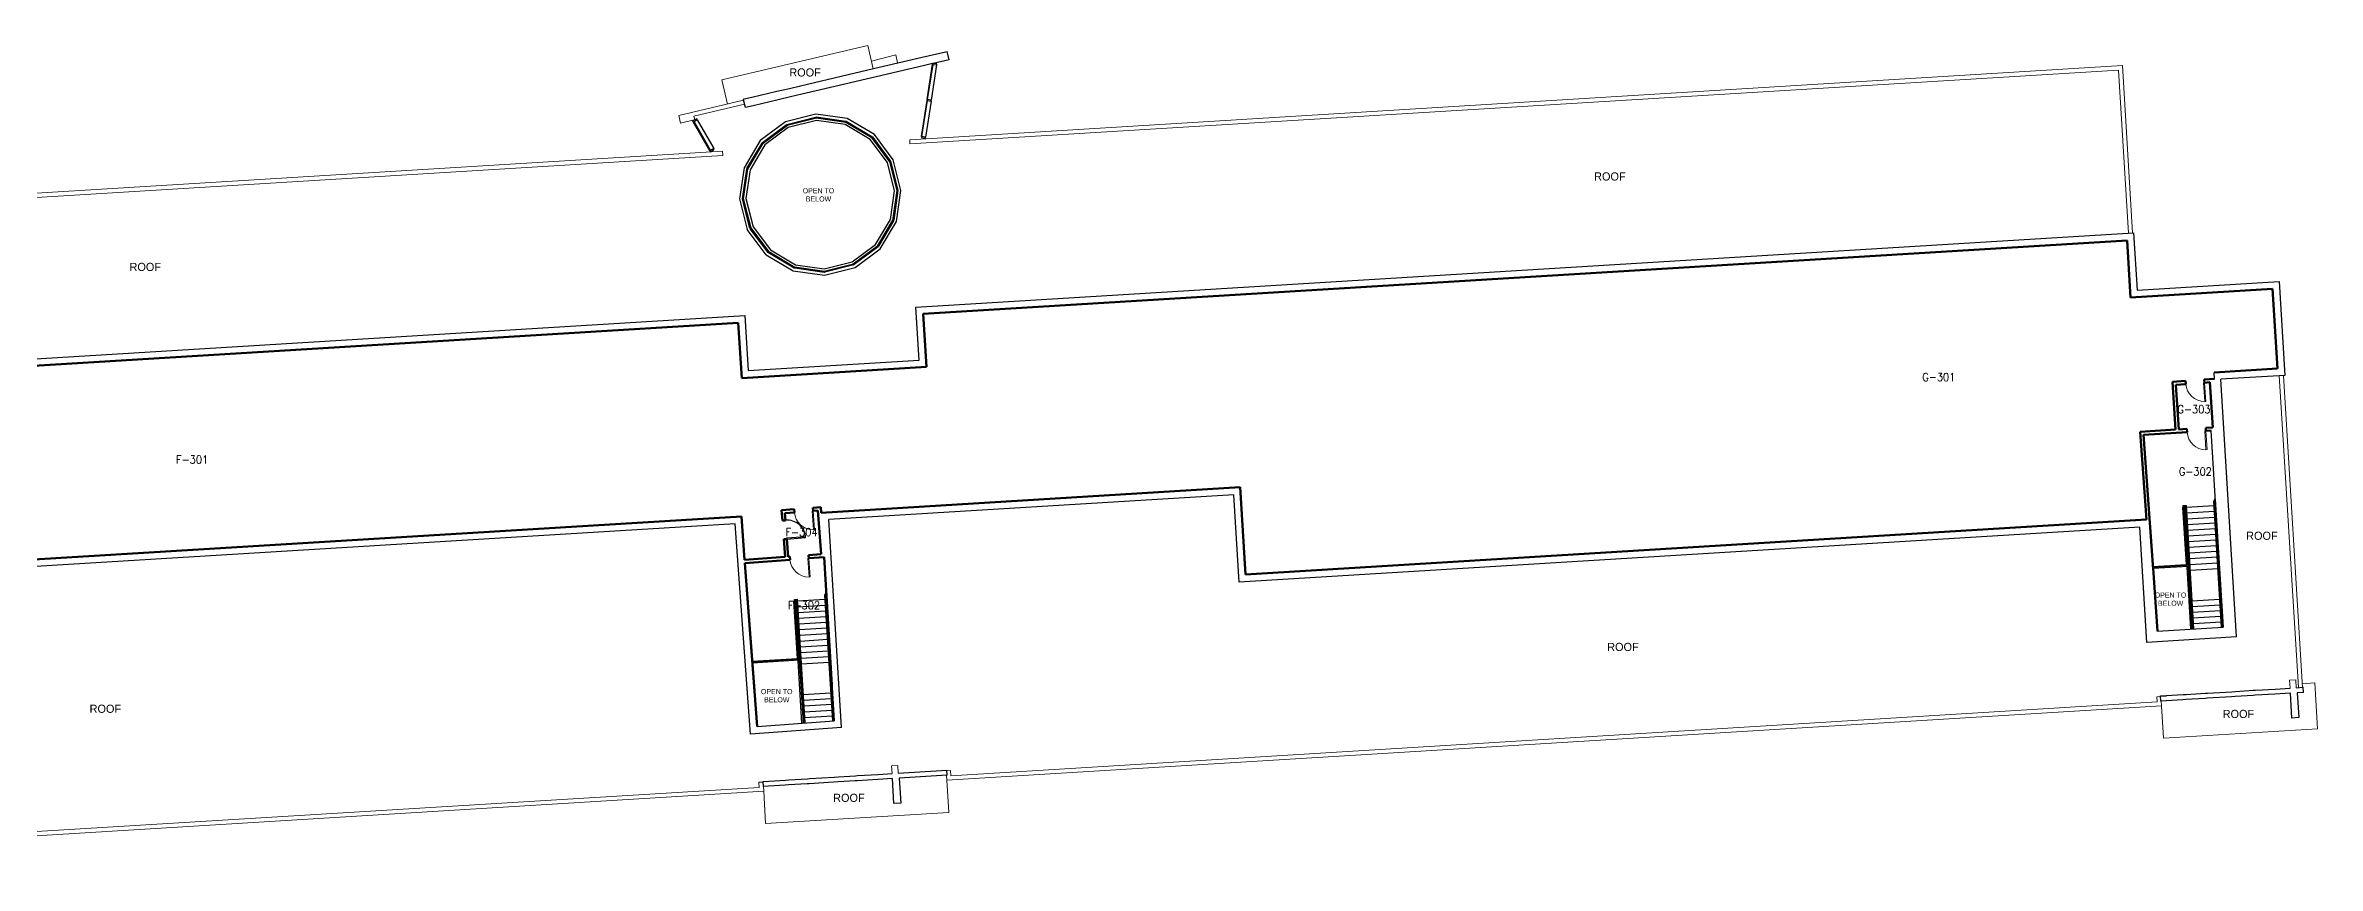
# Model space of a CAD drawing. Header units: inches. Extents: x -7608 to 7446, y -4099 to 4181.
# Drawn here: x 3086 to 7446, y 2466 to 4041 of the extents above; entities that cross this region are included whole.
import ezdxf
from ezdxf.enums import TextEntityAlignment as Align

# ---------------------------------------------------------------- set-up
doc = ezdxf.new("R2010")
doc.units = ezdxf.units.IN
doc.header["$MEASUREMENT"] = 0
for name, color, linetype in [('A-DOOR', 5, 'Continuous'), ('A-FLOR-STRS', 4, 'Continuous'), ('A-GLAZ', 1, 'Continuous'), ('A-GLAZ-DETL', 5, 'Continuous'), ('A-ROOF', 5, 'Continuous'), ('A-TEXT', 3, 'Continuous'), ('A-WALL', 7, 'Continuous'), ('A-WALL-SILL', 3, 'Continuous'), ('SP-RMNO', 7, 'Continuous'), ('SP-ROOM', 7, 'Continuous')]:
    doc.layers.add(name, color=color, linetype=linetype)
doc.styles.add('RomanS', font='romans.shx')

# ---------------------------------------------------------------- blocks, each defined once
blk = doc.blocks.new('FMGRM1')
at = {"style": 'RomanS', "width": 0.9}
for tag, p in [('DATA1', (0, -0.284)), ('DATA2', (0, -0.443)), ('DATA3', (0, -0.602)), ('DATA4', (0, -0.762)), ('DATA5', (0, -0.921))]:
    blk.add_attdef(tag, text='', height=0.117, dxfattribs=at).set_placement(p, align=Align.CENTER)
at = {"layer": 'SP-RMNO', "style": 'RomanS', "width": 0.9}
blk.add_attdef('RMNUMB', text='', height=0.16, dxfattribs=at).set_placement((0, 0), align=Align.MIDDLE)

msp = doc.modelspace()

# ---------------------------------------------------------------- linework, layer by layer
at = {"layer": 'A-DOOR', "lineweight": 20}
for p, q in [((7229.3, 3393.2), (7227.3, 3393)), ((7227.3, 3393), (7229.9, 3357.1)), ((7229.3, 3393.2), (7231.9, 3357.2)), ((7231.9, 3357.2), (7229.9, 3357.1)), ((7231.9, 3300.5), (7229.9, 3300.4)), ((7229.9, 3300.4), (7232.1, 3264.5)), ((7231.9, 3300.5), (7234.1, 3264.6)), ((7234.1, 3264.6), (7232.1, 3264.5)), ((4559, 3146.8), (4557, 3146.6)), ((4557, 3146.6), (4559.7, 3110.7)), ((4559, 3146.8), (4561.7, 3110.9)), ((4561.7, 3110.9), (4559.7, 3110.7)), ((4550.5, 3055.9), (4548.5, 3055.8)), ((4548.5, 3055.8), (4551.1, 3019.8)), ((4550.5, 3055.9), (4553.1, 3020)), ((4553.1, 3020), (4551.1, 3019.8))]:
    msp.add_line(p, q, dxfattribs=at)
at = {"layer": 'A-DOOR'}
for p, q in [((4508.4, 3094.9), (4544.3, 3097.6)), ((4544.5, 3095.6), (4544.3, 3097.6)), ((4508.6, 3092.9), (4508.4, 3094.9)), ((4508.6, 3092.9), (4544.5, 3095.6))]:
    msp.add_line(p, q, dxfattribs=at)
at = {"layer": 'A-DOOR', "lineweight": 9}
for centre, start, end in [((7229.3, 3393.2), 184.0968, 270.918), ((7231.9, 3300.5), 183.5, 270.3211), ((4559, 3146.8), 184.2517, 271.0728), ((4550.5, 3055.9), 184.2517, 271.0728)]:
    msp.add_arc(centre, 36.1, start, end, dxfattribs=at)
at = {"layer": 'A-DOOR'}
msp.add_arc((4509.5, 3094), 35, 2.6151, 95.8883, dxfattribs=at)
at = {"layer": 'A-FLOR-STRS', "linetype": 'Continuous'}
for p, q in [((7188.8, 3153.6), (7187.8, 3153.6)), ((7188.6, 3157.1), (7194.6, 3157.5)), ((7195.6, 3042.8), (7188.6, 3157.1)), ((7197.7, 3041), (7190.6, 3157.2)), ((7190.7, 3155.2), (7192.7, 3155.4)), ((7190.8, 3153.7), (7192.8, 3153.9)), ((7191.4, 3142.8), (7193.4, 3142.9)), ((7207.1, 2920.3), (7192.7, 3155.4)), ((7209.1, 2920.4), (7194.6, 3157.5)), ((7194.8, 3154), (7247.2, 3157.2)), ((7195.4, 3143), (7247.8, 3146.2)), ((7246.7, 3165.2), (7261.5, 2923.6)), ((7248.7, 3165.3), (7263.5, 2923.8)), ((7192.1, 3131.8), (7194.1, 3131.9)), ((7192.8, 3120.8), (7194.8, 3120.9)), ((7193.5, 3109.8), (7195.5, 3109.9)), ((7194.1, 3098.8), (7196.1, 3099)), ((7196.1, 3132), (7248.5, 3135.2)), ((7196.8, 3121), (7249.2, 3124.3)), ((7197.5, 3110.1), (7249.9, 3113.3)), ((7198.1, 3099.1), (7250.5, 3102.3)), ((7194.8, 3087.9), (7196.8, 3088)), ((7195.5, 3076.9), (7197.5, 3077)), ((7196.2, 3065.9), (7198.2, 3066)), ((7196.8, 3054.9), (7198.8, 3055)), ((7198.8, 3088.1), (7251.2, 3091.3)), ((7199.5, 3077.1), (7251.9, 3080.3)), ((7200.2, 3066.1), (7252.6, 3069.4)), ((7200.8, 3055.2), (7253.2, 3058.4)), ((7130.4, 3038.8), (7195.6, 3042.8)), ((7130.5, 3036.8), (7197.7, 3041)), ((7203.1, 2920.1), (7195.8, 3038.8)), ((7197.5, 3043.9), (7199.5, 3044.1)), ((7197.8, 3039), (7205.1, 2920.2)), ((7201.5, 3044.2), (7253.9, 3047.4)), ((7202.2, 3033.2), (7254.6, 3036.4)), ((4523.1, 2973.5), (4522.1, 2973.5)), ((4522.9, 2977), (4528.9, 2977.4)), ((4529.9, 2862.7), (4522.9, 2977)), ((4532, 2860.9), (4524.9, 2977.1)), ((4525, 2975.1), (4527, 2975.3)), ((4525.1, 2973.6), (4527.1, 2973.8)), ((4541.5, 2739.5), (4527, 2975.3)), ((4543.5, 2739.6), (4528.9, 2977.4)), ((4529.1, 2973.9), (4581.5, 2977.1)), ((4529.8, 2962.9), (4582.2, 2966.1)), ((4581, 2985.1), (4595.9, 2743.5)), ((4583, 2985.2), (4597.8, 2743.7)), ((7205.8, 2974.3), (7258.2, 2977.5)), ((7206.5, 2963.3), (7258.9, 2966.6)), ((4525.8, 2962.7), (4527.8, 2962.8)), ((4526.5, 2951.7), (4528.5, 2951.8)), ((4527.1, 2940.7), (4529.1, 2940.8)), ((4527.8, 2929.7), (4529.8, 2929.9)), ((4530.5, 2951.9), (4582.9, 2955.2)), ((4531.1, 2941), (4583.5, 2944.2)), ((4531.8, 2930), (4584.2, 2933.2)), ((4532.5, 2919), (4584.9, 2922.2)), ((7207.1, 2952.4), (7259.5, 2955.6)), ((7207.8, 2941.4), (7260.2, 2944.6)), ((7208.5, 2930.4), (7260.9, 2933.6)), ((7262.2, 2944.7), (7263.7, 2944.8)), ((7262.9, 2933.7), (7264.4, 2933.8)), ((4528.5, 2918.8), (4530.5, 2918.9)), ((4529.2, 2907.8), (4531.2, 2907.9)), ((4529.8, 2896.8), (4531.8, 2896.9)), ((4530.5, 2885.8), (4532.5, 2885.9)), ((4533.2, 2908), (4585.6, 2911.2)), ((4533.8, 2897), (4586.2, 2900.3)), ((4534.5, 2886.1), (4586.9, 2889.3)), ((4535.2, 2875.1), (4587.6, 2878.3)), ((4442, 2857.3), (4529.9, 2862.7)), ((4442.2, 2855.3), (4532, 2860.9)), ((4537.5, 2739.2), (4530.2, 2858.7)), ((4531.2, 2874.8), (4533.2, 2875)), ((4531.9, 2863.9), (4533.9, 2864)), ((4532.2, 2858.9), (4539.5, 2739.3)), ((4535.9, 2864.1), (4588.3, 2867.3)), ((4536.5, 2853.1), (4588.9, 2856.3)), ((4540.1, 2794.2), (4592.5, 2797.4)), ((4540.8, 2783.3), (4593.2, 2786.5)), ((4541.5, 2772.3), (4593.9, 2775.5)), ((4542.2, 2761.3), (4594.6, 2764.5)), ((4542.8, 2750.3), (4595.2, 2753.5)), ((4597.2, 2753.7), (4598.7, 2753.7))]:
    msp.add_line(p, q, dxfattribs=at)
at = {"layer": 'A-FLOR-STRS'}
for p, q in [((7250, 3168.9), (7265, 2923.9)), ((4584.4, 2988.8), (4599.3, 2743.8))]:
    msp.add_line(p, q, dxfattribs=at)
at = {"layer": 'A-FLOR-STRS', "linetype": 'Continuous'}
for centre, radius, start, end in [((7250.2, 3165.4), 3.5, 92.7826, 183.5117), ((7250.2, 3165.4), 1.5, 93.0396, 183.5128), ((7196.8, 3038.9), 1, 3.5108, 183.5108), ((4584.5, 2985.3), 3.5, 92.7826, 183.5117), ((4584.5, 2985.3), 1.5, 93.0396, 183.5128), ((4531.2, 2858.8), 1, 3.5108, 183.5108)]:
    msp.add_arc(centre, radius, start, end, dxfattribs=at)
at = {"layer": 'A-GLAZ'}
for p, q in [((4778.7, 3937.1), (4789, 4004.5)), ((4767.8, 3865.9), (4778.4, 3935.1)), ((4362, 3839.5), (4330.3, 3894.8)), ((4462.2, 3853.6), (4507.9, 3887.8)), ((4508.6, 3888.3), (4563.9, 3902.4)), ((4564.8, 3902.6), (4621.2, 3894.4)), ((4622.1, 3894.3), (4671.1, 3865.1)), ((4432.6, 3803.9), (4461.7, 3852.9)), ((4671.9, 3864.6), (4706, 3818.9)), ((4424.3, 3746.5), (4432.5, 3803)), ((4706.6, 3818.2), (4720.6, 3762.9)), ((4720.8, 3762.1), (4712.7, 3705.6)), ((4438.5, 3690.4), (4424.5, 3745.6)), ((4473.2, 3643.9), (4439.1, 3689.6)), ((4712.5, 3704.7), (4683.4, 3655.7)), ((4523, 3614.3), (4474, 3643.5)), ((4636.5, 3620.3), (4581.2, 3606.2)), ((4682.9, 3654.9), (4637.2, 3620.8)), ((4580.3, 3606), (4523.9, 3614.2))]:
    msp.add_line(p, q, dxfattribs=at)
at = {"layer": 'A-GLAZ', "lineweight": 13}
for p, q in [((4508.9, 3888.2), (4462.3, 3853.4)), ((4564.9, 3902.4), (4508.6, 3888)), ((4622.2, 3894), (4564.7, 3902.3)), ((4671.9, 3864.4), (4621.9, 3894.1)), ((4462.5, 3853.6), (4432.7, 3803.6)), ((4706.4, 3818), (4671.7, 3864.6)), ((4432.8, 3803.9), (4424.5, 3746.4)), ((4720.6, 3761.9), (4706.3, 3818.2)), ((4712.3, 3704.7), (4720.6, 3762.2)), ((4424.5, 3746.7), (4438.8, 3690.3)), ((4438.7, 3690.6), (4473.5, 3644)), ((4682.6, 3655), (4712.4, 3704.9)), ((4473.2, 3644.2), (4523.2, 3614.5)), ((4580.2, 3606.2), (4636.5, 3620.5)), ((4636.3, 3620.4), (4682.8, 3655.2)), ((4522.9, 3614.6), (4580.5, 3606.2))]:
    msp.add_line(p, q, dxfattribs=at)
at = {"layer": 'A-GLAZ-DETL'}
for p, q in [((4788.4, 4006.6), (4788.1, 4004.7)), ((4788.1, 4004.7), (4789, 4004.5)), ((4789.3, 4006.5), (4788.4, 4006.6)), ((4789, 4004.5), (4795.9, 4003.5)), ((4789, 4004.5), (4795.9, 4003.5)), ((4796.2, 4005.5), (4789.3, 4006.5)), ((4795.9, 4003.5), (4796.2, 4005.5)), ((4777.5, 3935.3), (4778.4, 3935.1)), ((4778.7, 3937.1), (4777.8, 3937.2)), ((4778.4, 3935.1), (4785.3, 3934.1)), ((4785.6, 3936), (4778.7, 3937.1)), ((4329.3, 3896.6), (4327.7, 3895.6)), ((4328.7, 3893.9), (4327.7, 3895.6)), ((4328.7, 3893.9), (4330.3, 3894.8)), ((4328.7, 3893.9), (4330.3, 3894.8)), ((4335.4, 3900), (4329.3, 3896.6)), ((4330.3, 3894.8), (4336.4, 3898.3)), ((4330.3, 3894.8), (4336.4, 3898.3)), ((4336.4, 3898.3), (4335.4, 3900)), ((4508.4, 3888.8), (4508.3, 3889.3)), ((4564.8, 3903.1), (4564.8, 3903.6)), ((4622.3, 3894.7), (4622.6, 3895.2)), ((4362, 3839.5), (4360.4, 3838.6)), ((4368.1, 3843), (4362, 3839.5)), ((4461.8, 3854), (4461.5, 3854.4)), ((4672.3, 3865), (4672.7, 3865.3)), ((4774.7, 3864.9), (4767.8, 3865.9)), ((4432.1, 3804), (4431.7, 3804.3)), ((4707, 3818.4), (4707.5, 3818.6)), ((4721.4, 3762.1), (4721.8, 3762)), ((4423.8, 3746.5), (4423.3, 3746.6)), ((4438.1, 3690.1), (4437.6, 3690)), ((4713, 3704.5), (4713.4, 3704.3)), ((4472.9, 3643.6), (4472.5, 3643.3)), ((4636.7, 3619.8), (4636.8, 3619.3)), ((4683.3, 3654.6), (4683.6, 3654.2)), ((4522.8, 3613.8), (4522.6, 3613.4)), ((4580.4, 3605.5), (4580.3, 3605))]:
    msp.add_line(p, q, dxfattribs=at)
at = {"layer": 'A-GLAZ-DETL', "extrusion": (0, 0, -1)}
for p, q in [((4777.8, 3937.2), (4777.5, 3935.3)), ((4778.7, 3937.1), (4777.8, 3937.2)), ((4778.4, 3935.1), (4785.3, 3934.1)), ((4785.6, 3936), (4778.7, 3937.1)), ((4785.3, 3934.1), (4785.6, 3936)), ((4362, 3839.5), (4360.4, 3838.6)), ((4360.4, 3838.6), (4361.4, 3836.8)), ((4361.4, 3836.8), (4367.4, 3840.3)), ((4368.1, 3843), (4362, 3839.5)), ((4363, 3837.8), (4369.1, 3841.3)), ((4369.1, 3841.3), (4368.1, 3843)), ((4766.9, 3866.1), (4766.6, 3864.1)), ((4766.6, 3864.1), (4773.5, 3863)), ((4767.8, 3865.9), (4766.9, 3866.1)), ((4767.5, 3864), (4774.4, 3862.9)), ((4774.7, 3864.9), (4767.8, 3865.9)), ((4774.4, 3862.9), (4774.7, 3864.9))]:
    msp.add_line(p, q, dxfattribs=at)
at = {"layer": 'A-GLAZ-DETL', "lineweight": 20}
for p, q in [((4508.1, 3889.2), (4507.3, 3888.6)), ((4507.3, 3888.6), (4507.9, 3887.8)), ((4507.9, 3887.8), (4508.7, 3888.4)), ((4508.7, 3888.4), (4508.1, 3889.2)), ((4564.6, 3903.6), (4563.7, 3903.3)), ((4563.7, 3903.3), (4563.9, 3902.4)), ((4563.9, 3902.4), (4564.9, 3902.6)), ((4564.9, 3902.6), (4564.6, 3903.6)), ((4621.4, 3895.4), (4621.2, 3894.4)), ((4621.2, 3894.4), (4622.2, 3894.2)), ((4622.4, 3895.2), (4621.4, 3895.4)), ((4622.2, 3894.2), (4622.4, 3895.2)), ((4461.4, 3854.2), (4460.9, 3853.4)), ((4460.9, 3853.4), (4461.7, 3852.9)), ((4462.3, 3853.7), (4461.4, 3854.2)), ((4461.7, 3852.9), (4462.3, 3853.7)), ((4671.7, 3866), (4671.1, 3865.1)), ((4671.1, 3865.1), (4672, 3864.6)), ((4672.5, 3865.4), (4671.7, 3866)), ((4672, 3864.6), (4672.5, 3865.4)), ((4431.6, 3804.1), (4431.5, 3803.1)), ((4431.5, 3803.1), (4432.5, 3803)), ((4432.6, 3804), (4431.6, 3804.1)), ((4432.5, 3803), (4432.6, 3804)), ((4706.8, 3819.5), (4706, 3818.9)), ((4706, 3818.9), (4706.6, 3818.1)), ((4706.6, 3818.1), (4707.4, 3818.7)), ((4707.4, 3818.7), (4706.8, 3819.5)), ((4721.6, 3763.2), (4720.6, 3762.9)), ((4720.6, 3762.9), (4720.9, 3762)), ((4720.9, 3762), (4721.8, 3762.2)), ((4721.8, 3762.2), (4721.6, 3763.2)), ((4424.2, 3746.6), (4423.3, 3746.4)), ((4423.3, 3746.4), (4423.5, 3745.4)), ((4423.5, 3745.4), (4424.5, 3745.6)), ((4424.5, 3745.6), (4424.2, 3746.6)), ((4438.5, 3690.4), (4437.7, 3689.8)), ((4437.7, 3689.8), (4438.3, 3689)), ((4438.3, 3689), (4439.1, 3689.6)), ((4439.1, 3689.6), (4438.5, 3690.4)), ((4712.7, 3705.6), (4712.5, 3704.6)), ((4712.5, 3704.6), (4713.5, 3704.5)), ((4713.6, 3705.5), (4712.7, 3705.6)), ((4713.5, 3704.5), (4713.6, 3705.5)), ((4473.1, 3644), (4472.6, 3643.1)), ((4472.6, 3643.1), (4473.5, 3642.6)), ((4474, 3643.5), (4473.1, 3644)), ((4473.5, 3642.6), (4474, 3643.5)), ((4637.2, 3620.8), (4636.4, 3620.2)), ((4636.4, 3620.2), (4637, 3619.4)), ((4637, 3619.4), (4637.8, 3620)), ((4637.8, 3620), (4637.2, 3620.8)), ((4683.4, 3655.7), (4682.9, 3654.8)), ((4682.9, 3654.8), (4683.7, 3654.3)), ((4684.2, 3655.2), (4683.4, 3655.7)), ((4683.7, 3654.3), (4684.2, 3655.2)), ((4522.9, 3614.3), (4522.7, 3613.3)), ((4522.7, 3613.3), (4523.7, 3613.2)), ((4523.9, 3614.2), (4522.9, 3614.3)), ((4523.7, 3613.2), (4523.9, 3614.2)), ((4581.2, 3606.2), (4580.2, 3606)), ((4580.2, 3606), (4580.5, 3605)), ((4580.5, 3605), (4581.4, 3605.3)), ((4581.4, 3605.3), (4581.2, 3606.2))]:
    msp.add_line(p, q, dxfattribs=at)
at = {"layer": 'A-GLAZ-DETL', "lineweight": 13}
for p, q in [((4508.6, 3888), (4508.8, 3887.1)), ((4509.5, 3887.4), (4508.9, 3888.2)), ((4564.7, 3902.3), (4564.5, 3901.3)), ((4565.2, 3901.4), (4564.9, 3902.4)), ((4621.9, 3894.1), (4621.4, 3893.2)), ((4622, 3893), (4622.2, 3894)), ((4462.3, 3853.4), (4462.9, 3852.6)), ((4463.3, 3853.1), (4462.5, 3853.6)), ((4671.7, 3864.6), (4670.9, 3864)), ((4671.4, 3863.5), (4671.9, 3864.4)), ((4432.7, 3803.6), (4433.6, 3803.1)), ((4433.8, 3803.8), (4432.8, 3803.9)), ((4706.3, 3818.2), (4705.3, 3818)), ((4705.6, 3817.4), (4706.4, 3818)), ((4720.6, 3762.2), (4719.6, 3762.3)), ((4719.7, 3761.7), (4720.6, 3761.9)), ((4425.5, 3746.9), (4424.5, 3746.7)), ((4424.5, 3746.4), (4425.5, 3746.2)), ((4439.5, 3691.2), (4438.7, 3690.6)), ((4438.8, 3690.3), (4439.8, 3690.6)), ((4711.3, 3704.8), (4712.3, 3704.7)), ((4712.4, 3704.9), (4711.5, 3705.4)), ((4473.8, 3645.1), (4473.2, 3644.2)), ((4473.5, 3644), (4474.3, 3644.6)), ((4635.7, 3621.2), (4636.3, 3620.4)), ((4636.5, 3620.5), (4636.3, 3621.5)), ((4681.8, 3655.5), (4682.6, 3655)), ((4682.8, 3655.2), (4682.2, 3656)), ((4523.1, 3615.6), (4522.9, 3614.6)), ((4523.2, 3614.5), (4523.7, 3615.3)), ((4579.9, 3607.2), (4580.2, 3606.2)), ((4580.5, 3606.2), (4580.6, 3607.2))]:
    msp.add_line(p, q, dxfattribs=at)
at = {"layer": 'A-ROOF', "lineweight": 20}
for p, q in [((4383.5, 3975.1), (4663.8, 4041)), ((4663.8, 4041), (4674.3, 3996.3)), ((4394.4, 3928.4), (4383.5, 3975.1)), ((7071.8, 4002.1), (4744.2, 3859.7)), ((4744.6, 3851.7), (7064.3, 3993.6)), ((7064.3, 3993.6), (7083.5, 3680.4)), ((7091.4, 3680.9), (7071.8, 4002.1)), ((4425.6, 3935.7), (4301, 3906.5)), ((4330.1, 3905.1), (4427.4, 3927.9)), ((4301, 3906.5), (4304.4, 3891.9)), ((4304.4, 3891.9), (4327.8, 3897.4)), ((4327.8, 3897.4), (4331.7, 3898.3)), ((4331.7, 3898.3), (4330.1, 3905.1)), ((4384.8, 3837.7), (2091.2, 3697.4)), ((4385.3, 3829.7), (4384.8, 3837.7)), ((4744.2, 3859.7), (4744.6, 3851.7)), ((4773.1, 3863.1), (4772.8, 3861.5)), ((2090.8, 3689.4), (4385.3, 3829.7)), ((7409.4, 2807.5), (7372.7, 3406.7)), ((7417.3, 2808), (7380.7, 3407.2)), ((7147, 2772.4), (4815.4, 2629.8)), ((4822.9, 2638.2), (7138.5, 2779.9)), ((7137.9, 2789.8), (7145, 2790.3)), ((7138.5, 2779.9), (7137.9, 2789.8)), ((7146.4, 2781.7), (7147, 2772.4)), ((4463, 2626.2), (4454.9, 2625.7)), ((4454.9, 2625.7), (4455.6, 2615.8)), ((4463.4, 2618.3), (4464, 2608.3)), ((4815.4, 2629.8), (4814.8, 2639.1)), ((4815.6, 2647.8), (4822.3, 2648.2)), ((4822.3, 2648.2), (4822.9, 2638.2)), ((4464, 2608.3), (2132.4, 2465.7)), ((4455.6, 2615.8), (2139.9, 2474.1))]:
    msp.add_line(p, q, dxfattribs=at)
at = {"layer": 'A-ROOF', "lineweight": 13}
for p, q in [((4717.4, 4022.8), (4671, 4010.5)), ((4721.1, 4007.3), (4717.4, 4022.8)), ((7416.9, 2814.9), (7440.9, 2816.4)), ((7440.9, 2816.4), (7446.2, 2728.6)), ((7150.8, 2710.5), (7147, 2772.4)), ((7446.2, 2728.6), (7150.8, 2710.5)), ((4815.4, 2629.8), (4819.2, 2567.9)), ((4467.8, 2546.4), (4464, 2608.3)), ((4819.2, 2567.9), (4467.8, 2546.4))]:
    msp.add_line(p, q, dxfattribs=at)
at = {"layer": 'A-WALL'}
for p, q in [((4721.3, 4007.3), (4768, 4018.3)), ((4768, 4018.3), (4816, 4029.6)), ((4819.8, 4013.5), (4789.6, 4006.5)), ((4819.8, 4013.5), (4816, 4029.6)), ((4534.8, 3963.5), (4625.9, 3984.9)), ((4628.1, 3968.5), (4537.1, 3947.2)), ((4625.9, 3984.9), (4650.2, 3990.6)), ((4652.4, 3974.2), (4628.1, 3968.5)), ((4650.2, 3990.6), (4675, 3996.5)), ((4677.3, 3980.1), (4652.4, 3974.2)), ((4675, 3996.5), (4721.3, 4007.3)), ((4723.5, 3990.9), (4677.3, 3980.1)), ((4770.2, 4001.9), (4723.5, 3990.9)), ((4788.3, 4006.2), (4770.2, 4001.9)), ((4788.1, 4004.7), (4789, 4004.5)), ((4425.1, 3937.8), (4426.6, 3938.1)), ((4425.4, 3936.3), (4425.1, 3937.8)), ((4428.9, 3921.7), (4425.4, 3936.3)), ((4426.6, 3938.1), (4441.4, 3941.6)), ((4443.6, 3925.2), (4428.9, 3921.7)), ((4441.4, 3941.6), (4489.4, 3952.9)), ((4491.7, 3936.5), (4443.6, 3925.2)), ((4489.4, 3952.9), (4513.4, 3958.5)), ((4515.7, 3942.1), (4491.7, 3936.5)), ((4513.4, 3958.5), (4534.8, 3963.5)), ((4537.1, 3947.2), (4515.7, 3942.1)), ((4532, 3962.9), (4532.5, 3962.9)), ((4505.8, 3894.3), (4457.3, 3858.1)), ((4511, 3883.2), (4466.4, 3849.9)), ((4564.4, 3909.2), (4505.8, 3894.3)), ((4565.1, 3897), (4511, 3883.2)), ((4624.3, 3900.5), (4564.4, 3909.2)), ((4620.3, 3889), (4565.1, 3897)), ((4668.2, 3860.5), (4620.3, 3889)), ((4676.4, 3869.6), (4624.3, 3900.5)), ((4457.3, 3858.1), (4426.3, 3806.1)), ((4466.4, 3849.9), (4437.9, 3802)), ((4456.3, 3856.5), (4456.1, 3856.3)), ((4701.5, 3815.8), (4668.2, 3860.5)), ((4712.6, 3821.1), (4676.4, 3869.6)), ((4767.8, 3865.9), (4766.9, 3866.1)), ((4426.3, 3806.1), (4417.7, 3746.2)), ((4437.9, 3802), (4429.9, 3746.8)), ((4715.2, 3761.8), (4701.5, 3815.8)), ((4727.5, 3762.4), (4712.6, 3821.1)), ((4707.2, 3706.6), (4715.2, 3761.8)), ((4718.8, 3702.5), (4727.5, 3762.4)), ((4417.7, 3746.2), (4432.6, 3687.5)), ((4429.9, 3746.8), (4443.6, 3692.8)), ((4468.8, 3639), (4432.6, 3687.5)), ((4443.6, 3692.8), (4477, 3648.1)), ((4678.7, 3658.7), (4707.2, 3706.6)), ((4687.8, 3650.5), (4718.8, 3702.5)), ((4756.1, 3538.1), (7093.1, 3681)), ((7093.1, 3681), (7099.8, 3571)), ((4468.8, 3639), (4520.8, 3608.1)), ((4477, 3648.1), (4524.9, 3619.6)), ((4524.9, 3619.6), (4580, 3611.6)), ((4580, 3611.6), (4634.1, 3625.3)), ((4634.1, 3625.3), (4678.7, 3658.7)), ((4639.3, 3614.3), (4687.8, 3650.5)), ((4520.8, 3608.1), (4580.7, 3599.4)), ((4580.7, 3599.4), (4639.3, 3614.3)), ((7099.8, 3571), (7372.3, 3587.7)), ((7372.3, 3587.7), (7383.3, 3407.3)), ((4762.4, 3436.6), (4756.1, 3538.1)), ((2068.2, 3378.2), (4427.8, 3522.5)), ((4427.8, 3522.5), (4434.3, 3416.5)), ((4434.3, 3416.5), (4762.4, 3436.6)), ((7248.5, 3400.5), (7247.7, 3412.8)), ((7383.3, 3407.3), (7260.5, 3399.8)), ((7290.8, 2904.8), (7260.5, 3399.8)), ((7265, 2923.9), (7241.9, 3301.1)), ((4498.5, 3148.3), (4499.9, 3128.4)), ((5366.3, 3177.8), (4589, 3130.2)), ((5376.5, 3010.1), (5366.3, 3177.8)), ((4409, 3122), (1906.9, 2968.9)), ((4439, 2718.1), (4409, 3122)), ((4613.4, 2731.1), (4589, 3130.2)), ((7105.3, 3115.8), (5376.5, 3010.1)), ((7118.9, 2894.2), (7105.3, 3115.8)), ((7139.2, 2916.2), (7265, 2923.9)), ((7290.8, 2904.8), (7118.9, 2894.2)), ((4446.2, 2801.9), (4451.3, 2732.8)), ((4599.3, 2743.8), (4595.1, 2812.6)), ((7144.9, 2791.4), (7188.6, 2794)), ((7145.5, 2781.7), (7144.9, 2791.4)), ((7146.2, 2791.4), (7156.2, 2792)), ((7188.6, 2794), (7194.1, 2794.4)), ((7194.1, 2794.4), (7231.1, 2796.6)), ((7231.1, 2796.6), (7235.1, 2796.9)), ((7235.1, 2796.9), (7282, 2799.7)), ((7282, 2799.7), (7289, 2800.2)), ((7322.7, 2792.5), (7288.3, 2790.4)), ((7289, 2800.2), (7323.4, 2802.3)), ((7326.2, 2792.7), (7322.7, 2792.5)), ((7323.4, 2802.3), (7326.9, 2802.5)), ((7364.1, 2795), (7326.2, 2792.7)), ((7326.9, 2802.5), (7364.8, 2804.8)), ((7394.1, 2796.9), (7364.1, 2795)), ((7364.8, 2804.8), (7393.4, 2806.6)), ((7397, 2749), (7394.1, 2796.9)), ((7405.4, 2807.3), (7418.7, 2808.1)), ((7419.3, 2798.4), (7407.3, 2797.7)), ((7407.3, 2797.7), (7410.3, 2749.8)), ((7419.3, 2798.4), (7418.7, 2808.1)), ((7155.5, 2782.3), (7145.5, 2781.7)), ((7187.9, 2784.3), (7155.5, 2782.3)), ((7193.4, 2784.6), (7187.9, 2784.3)), ((7230.4, 2786.9), (7193.4, 2784.6)), ((7234.4, 2787.1), (7230.4, 2786.9)), ((7281.3, 2790), (7234.4, 2787.1)), ((7288.3, 2790.4), (7281.3, 2790)), ((7410.3, 2749.8), (7397, 2749)), ((4613.4, 2731.1), (4439, 2718.1)), ((4451.3, 2732.8), (4599.3, 2743.8)), ((4462.9, 2627.3), (4474.2, 2628)), ((4463.5, 2617.6), (4462.9, 2627.3)), ((4473.5, 2618.2), (4463.5, 2617.6)), ((4505, 2620.2), (4473.5, 2618.2)), ((4474.2, 2628), (4505.7, 2629.9)), ((4511.5, 2620.6), (4505, 2620.2)), ((4505.7, 2629.9), (4512.1, 2630.3)), ((4547.4, 2622.8), (4511.5, 2620.6)), ((4512.1, 2630.3), (4548.1, 2632.5)), ((4551.4, 2623), (4547.4, 2622.8)), ((4548.1, 2632.5), (4552.1, 2632.8)), ((4598.3, 2625.9), (4551.4, 2623)), ((4552.1, 2632.8), (4599, 2635.6)), ((4607, 2626.4), (4598.3, 2625.9)), ((4599, 2635.6), (4607.7, 2636.2)), ((4639.7, 2628.4), (4607, 2626.4)), ((4607.7, 2636.2), (4640.4, 2638.2)), ((4643.2, 2628.6), (4639.7, 2628.4)), ((4640.4, 2638.2), (4643.9, 2638.4)), ((4682.9, 2631), (4643.2, 2628.6)), ((4643.9, 2638.4), (4683.6, 2640.8)), ((4711.1, 2632.8), (4682.9, 2631)), ((4683.6, 2640.8), (4710.4, 2642.5)), ((4714, 2584.9), (4711.1, 2632.8)), ((4722.4, 2643.2), (4815.6, 2648.9)), ((4816.2, 2639.2), (4724.3, 2633.6)), ((4724.3, 2633.6), (4727.3, 2585.7)), ((4816.2, 2639.2), (4815.6, 2648.9)), ((4727.3, 2585.7), (4714, 2584.9))]:
    msp.add_line(p, q, dxfattribs=at)
at = {"layer": 'A-WALL', "extrusion": (0, 0, -1)}
msp.add_line((4777.5, 3935.3), (4778.4, 3935.1), dxfattribs=at)
at = {"layer": 'A-WALL', "lineweight": 50}
for p, q in [((4770.2, 3525.2), (7080.6, 3666.5)), ((7080.6, 3666.5), (7087.4, 3556.6)), ((7087.4, 3556.6), (7359.9, 3573.2)), ((7359.9, 3573.2), (7369.2, 3420.2)), ((2081, 3365.2), (4415.3, 3508)), ((4415.3, 3508), (4421.8, 3402)), ((4776.5, 3423.7), (4770.2, 3525.2)), ((4421.8, 3402), (4776.5, 3423.7)), ((7369.2, 3420.2), (7247.7, 3412.8)), ((7193, 3396.6), (7168.1, 3394.8)), ((7168.1, 3394.8), (7173.7, 3303)), ((7174.4, 3389.2), (7193.4, 3390.6)), ((7179.7, 3303.4), (7174.4, 3389.2)), ((7193.4, 3390.6), (7193, 3396.6)), ((7248.5, 3400.5), (7228.9, 3399.1)), ((7228.9, 3399.1), (7229.3, 3393.2)), ((7229.3, 3393.2), (7239.3, 3393.9)), ((7239.3, 3393.9), (7245.5, 3307.4)), ((7173.7, 3303), (7105.8, 3298.8)), ((7117.8, 3130.3), (7105.8, 3298.8)), ((7112.2, 3293.2), (7195.9, 3298.3)), ((7112.2, 3293.2), (7196, 3298.3)), ((7130.7, 3035.3), (7112.2, 3293.2)), ((7195.6, 3304.3), (7179.7, 3303.4)), ((7196, 3298.3), (7195.6, 3304.3)), ((7245.5, 3307.4), (7231.6, 3306.5)), ((7231.6, 3306.5), (7231.9, 3300.5)), ((7231.9, 3300.5), (7241.9, 3301.1)), ((5378.7, 3192.3), (4574.3, 3143.1)), ((5389, 3024.6), (5378.7, 3192.3)), ((4522.7, 3150.1), (4498.5, 3148.3)), ((4498.5, 3148.3), (4499.9, 3128.4)), ((4504.9, 3142.8), (4523.1, 3144.1)), ((4505.9, 3128.8), (4504.9, 3142.8)), ((4523.1, 3144.1), (4522.7, 3150.1)), ((4573.5, 3153.9), (4558.6, 3152.8)), ((4558.6, 3152.8), (4559, 3146.8)), ((4559, 3146.8), (4568, 3147.5)), ((4568, 3147.5), (4574.2, 3063.7)), ((4574.3, 3143.1), (4573.5, 3153.9)), ((4421.3, 3136.4), (1900.1, 2982.2)), ((4427.5, 3052.8), (4421.3, 3136.4)), ((4499.9, 3128.4), (4505.9, 3128.8)), ((7117.8, 3130.3), (5389, 3024.6)), ((4505.1, 3058.6), (4427.5, 3052.8)), ((4428, 3046.8), (4514.6, 3053.2)), ((4502.6, 3092.5), (4508.6, 3092.9)), ((4502.6, 3092.5), (4505.1, 3058.6)), ((4511.1, 3059), (4508.6, 3092.9)), ((4514.1, 3059.2), (4511.1, 3059)), ((4514.6, 3053.2), (4514.1, 3059.2)), ((4574.2, 3063.7), (4550, 3061.9)), ((4550, 3061.9), (4550.5, 3055.9)), ((4550.5, 3055.9), (4580.1, 3058.1)), ((4580.1, 3058.1), (4595.1, 2812.6)), ((4446.2, 2801.9), (4428, 3046.8)), ((4451.3, 2732.8), (4428, 3046.8)), ((7139.2, 2916.2), (7130.5, 3036.8))]:
    msp.add_line(p, q, dxfattribs=at)
at = {"layer": 'A-WALL', "linetype": 'Continuous'}
for p, q in [((7194.5, 3043.8), (7187.8, 3153.6)), ((7130.3, 3039.9), (7194.5, 3043.8)), ((4528.9, 2863.7), (4522.1, 2973.5)), ((4442, 2858.4), (4528.9, 2863.7))]:
    msp.add_line(p, q, dxfattribs=at)
at = {"layer": 'A-WALL', "lineweight": 20}
for p, q in [((7404.5, 2822.2), (7392.5, 2821.5)), ((7392.5, 2821.5), (7393.4, 2806.6)), ((7405.4, 2807.3), (7404.5, 2822.2)), ((4721.5, 2658.1), (4709.5, 2657.4)), ((4709.5, 2657.4), (4710.4, 2642.5)), ((4722.4, 2643.2), (4721.5, 2658.1))]:
    msp.add_line(p, q, dxfattribs=at)
at = {"layer": 'A-WALL-SILL'}
for p, q in [((4777.8, 3937.2), (4788.1, 4004.7)), ((4795.9, 4003.5), (4785.6, 3936)), ((4766.9, 3866.1), (4777.5, 3935.3)), ((4785.3, 3934.1), (4774.7, 3864.9)), ((4360.4, 3838.6), (4328.7, 3893.9)), ((4328.7, 3893.9), (4329.1, 3893.1)), ((4336.4, 3898.3), (4368.1, 3843)), ((4461.5, 3854.4), (4507.3, 3888.6)), ((4508.3, 3889.3), (4563.7, 3903.3)), ((4564.8, 3903.6), (4621.4, 3895.4)), ((4622.6, 3895.2), (4671.7, 3866)), ((4431.7, 3804.3), (4460.9, 3853.4)), ((4672.7, 3865.3), (4706.8, 3819.5)), ((4423.3, 3746.6), (4431.5, 3803.1)), ((4707.5, 3818.6), (4721.6, 3763.2)), ((4721.8, 3762), (4713.6, 3705.5)), ((4437.6, 3690), (4423.5, 3745.4)), ((4472.5, 3643.3), (4438.3, 3689)), ((4713.4, 3704.3), (4684.2, 3655.2)), ((4522.6, 3613.4), (4473.5, 3642.6)), ((4683.6, 3654.2), (4637.8, 3620)), ((4580.3, 3605), (4523.7, 3613.2)), ((4636.8, 3619.3), (4581.4, 3605.3))]:
    msp.add_line(p, q, dxfattribs=at)
at = {"layer": 'A-WALL-SILL', "lineweight": 13}
for p, q in [((4462.9, 3852.6), (4509.5, 3887.4)), ((4508.8, 3887.1), (4565.2, 3901.4)), ((4564.5, 3901.3), (4622, 3893)), ((4621.4, 3893.2), (4671.4, 3863.5)), ((4433.6, 3803.1), (4463.3, 3853.1)), ((4670.9, 3864), (4705.6, 3817.4)), ((4425.5, 3746.2), (4433.8, 3803.8)), ((4705.3, 3818), (4719.7, 3761.7)), ((4719.6, 3762.3), (4711.3, 3704.8)), ((4439.8, 3690.6), (4425.5, 3746.9)), ((4474.3, 3644.6), (4439.5, 3691.2)), ((4711.5, 3705.4), (4681.8, 3655.5)), ((4523.7, 3615.3), (4473.8, 3645.1)), ((4636.3, 3621.5), (4579.9, 3607.2)), ((4682.2, 3656), (4635.7, 3621.2)), ((4580.6, 3607.2), (4523.1, 3615.6))]:
    msp.add_line(p, q, dxfattribs=at)

# ---------------------------------------------------------------- block references
at = {"layer": 'SP-ROOM'}
ref = msp.add_blockref('FMGRM1', (6719.5, 3404), dxfattribs=dict(at, xscale=96, yscale=96, zscale=96))
ref.add_attrib('RMNUMB', 'G-301', dxfattribs={"layer": 'SP-RMNO', "height": 15.36, "style": 'RomanS', "width": 0.9}).set_placement((6719.5, 3404), align=Align.MIDDLE)
ref = msp.add_blockref('FMGRM1', (7209, 3342.1), dxfattribs=dict(at, xscale=96, yscale=96, zscale=96))
ref.add_attrib('RMNUMB', 'G-303', dxfattribs={"layer": 'SP-RMNO', "height": 15.36, "style": 'RomanS', "width": 0.9}).set_placement((7209, 3342.1), align=Align.MIDDLE)
ref = msp.add_blockref('FMGRM1', (3367, 3245.6), dxfattribs=dict(at, xscale=96, yscale=96, zscale=96))
ref.add_attrib('RMNUMB', 'F-301', dxfattribs={"layer": 'SP-RMNO', "height": 15.36, "style": 'RomanS', "width": 0.9}).set_placement((3367, 3245.6), align=Align.MIDDLE)
ref = msp.add_blockref('FMGRM1', (7211.7, 3222.5), dxfattribs=dict(at, xscale=96, yscale=96, zscale=96))
ref.add_attrib('RMNUMB', 'G-302', dxfattribs={"layer": 'SP-RMNO', "height": 15.36, "style": 'RomanS', "width": 0.9}).set_placement((7211.7, 3222.5), align=Align.MIDDLE)
ref = msp.add_blockref('FMGRM1', (4536.7, 3106.2), dxfattribs=dict(at, xscale=96, yscale=96, zscale=96))
ref.add_attrib('RMNUMB', 'F-304', dxfattribs={"layer": 'SP-RMNO', "height": 15.36, "style": 'RomanS', "width": 0.9}).set_placement((4536.7, 3106.2), align=Align.MIDDLE)
ref = msp.add_blockref('FMGRM1', (4541.5, 2965.7), dxfattribs=dict(at, xscale=96, yscale=96, zscale=96))
ref.add_attrib('RMNUMB', 'F-302', dxfattribs={"layer": 'SP-RMNO', "height": 15.36, "style": 'RomanS', "width": 0.9}).set_placement((4541.5, 2965.7), align=Align.MIDDLE)

# ---------------------------------------------------------------- texts
at = {"layer": 'A-TEXT'}
for s, height, p in [('ROOF', 15.65, (4513.2, 3981.3)), ('ROOF', 15.65, (6057.8, 3781.5)), ('OPEN TO', 9.75, (4538.9, 3756.9)), ('BELOW', 9.75, (4545, 3741.2)), ('ROOF', 15.65, (3246.9, 3607.7)), ('ROOF', 15.65, (7309.2, 3091.4)), ('OPEN TO', 9.75, (7133.8, 2980.4)), ('BELOW', 9.75, (7139.9, 2964.7)), ('ROOF', 15.65, (6082.9, 2877.8)), ('OPEN TO', 9.75, (4458.8, 2795)), ('ROOF', 15.65, (3170.3, 2759.1)), ('BELOW', 9.75, (4464.9, 2779.3)), ('ROOF', 15.65, (7264.2, 2749.1)), ('ROOF', 15.65, (4597.3, 2588))]:
    msp.add_text(s, height=height, dxfattribs=at).set_placement(p)

doc.saveas('drawing.dxf')
